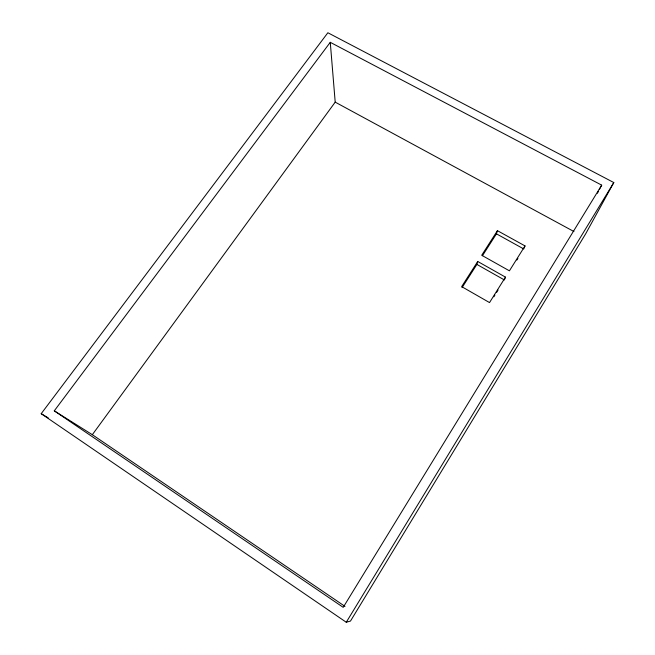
<?xml version="1.0" encoding="UTF-8"?>
<svg xmlns="http://www.w3.org/2000/svg" width="655" height="655" viewBox="0 0 655 655"><rect width="100%" height="100%" fill="white"/><g stroke="black" fill="none" stroke-linecap="round" stroke-linejoin="round"><path stroke-width="0.98" d="M476.889 264.423L477.732 261.476L505.472 277.122L504.399 279.955L476.889 264.423L462.045 287.651M482.448 255.728L496.441 233.835L497.432 230.666L525.015 245.912L524.09 248.212M597.434 193.266L598.383 191.465M599.325 189.655L601.691 185.144L330.267 42.321L54.283 410.841L343.204 607.341L601.691 185.144M613.8 182.548L585.652 233.86L350.49 621.055L346.266 622.25L41.2 413.69L327.868 32.75L613.8 182.548L346.266 622.25M505.472 277.122L489.531 302.585L461.66 286.62L477.732 261.476M525.015 245.912L509.418 270.826L481.703 255.262L497.432 230.666M493.854 296.805L494.902 295.118M496.49 292.589L498.07 290.059M516.844 260.06L517.917 258.357M54.283 410.841L92.33 434.691L335.204 102.139L330.267 42.321M335.204 102.139L573.944 231.542M496.441 233.835L523.787 248.974M41.2 413.69L48.233 417.874M92.33 434.691L345.005 606.391"/></g></svg>
